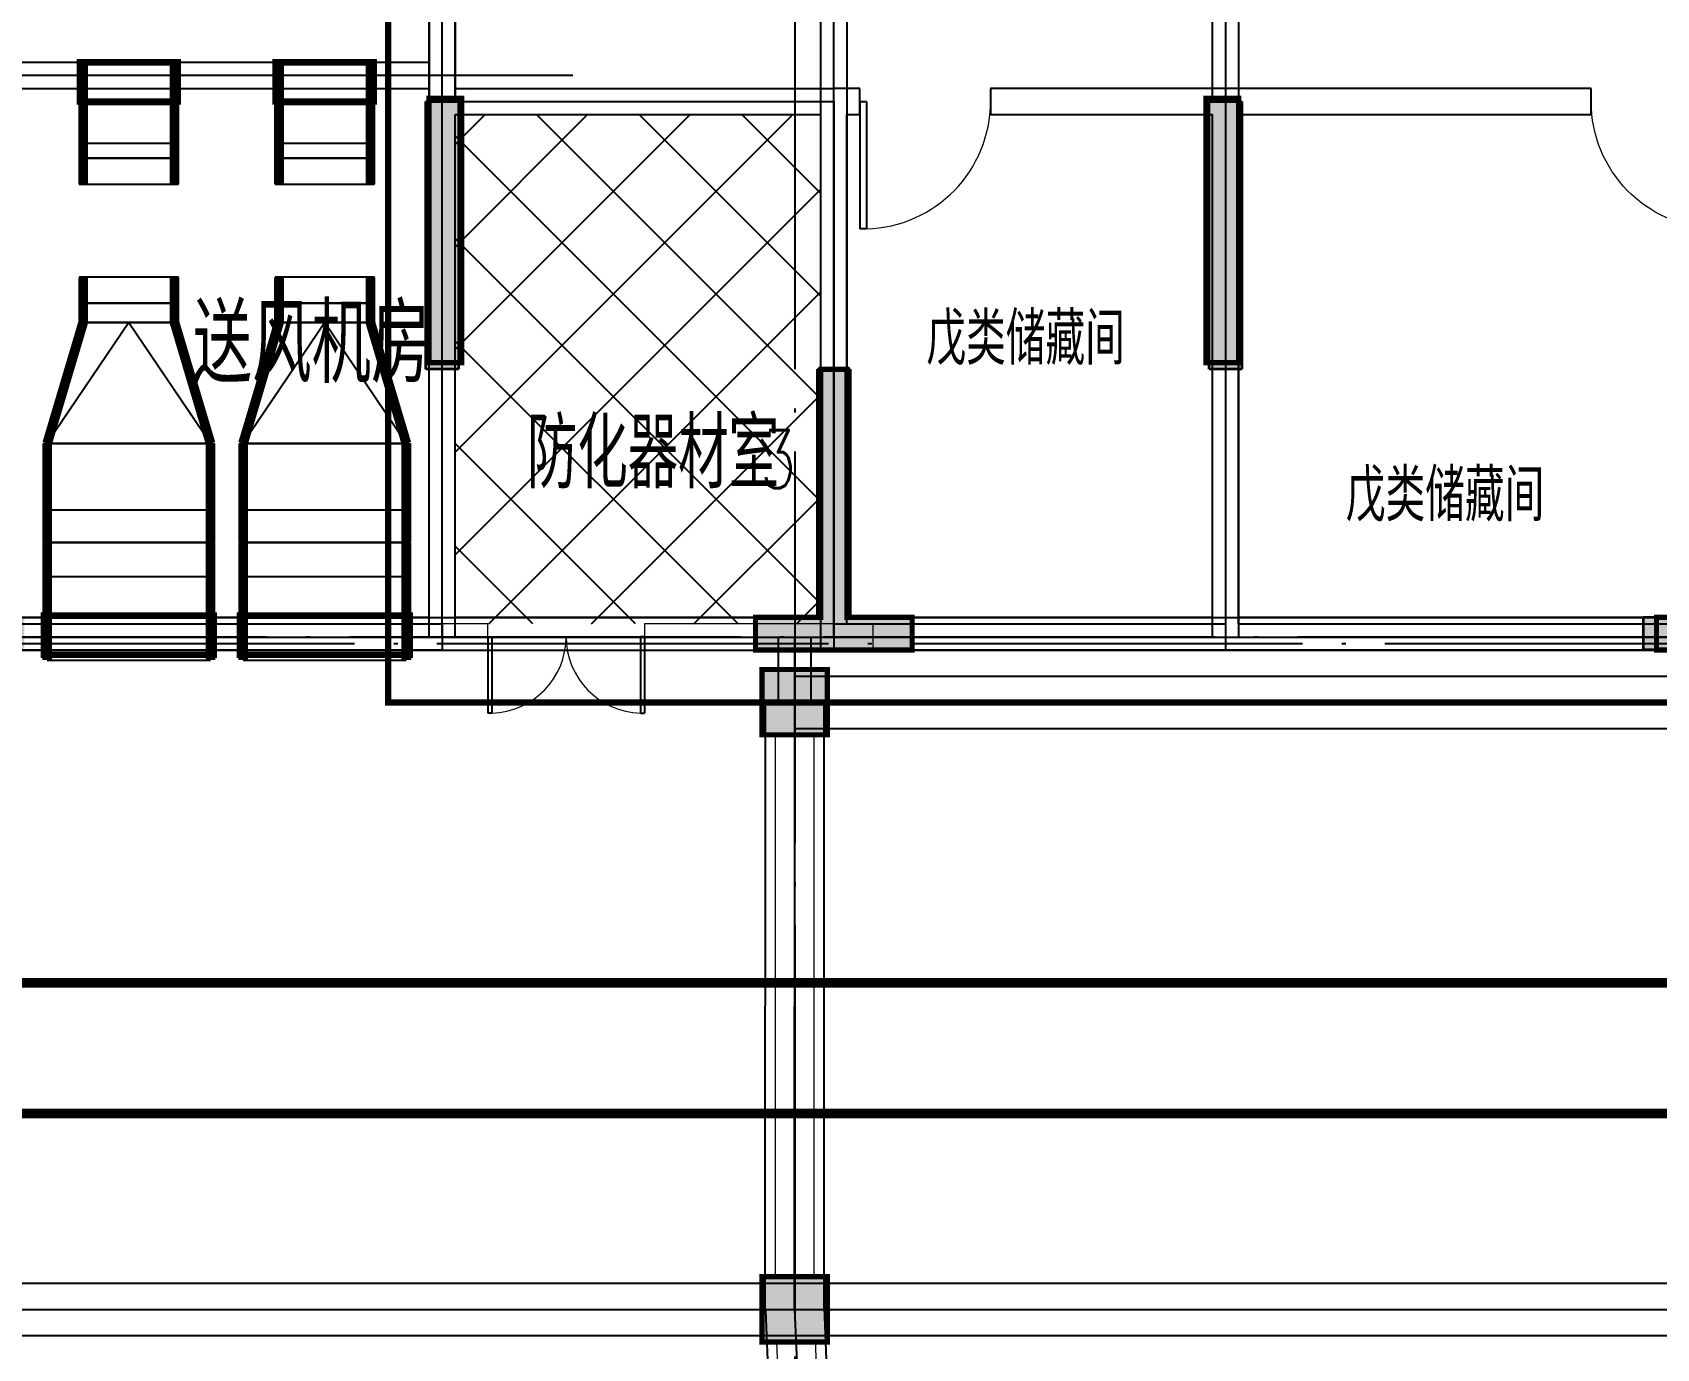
# Model space of a CAD drawing. Extents: x 290727 to 13733020, y 1731457 to 3643100.
# Drawn here: x 698425 to 710862, y 2192480 to 2202559 of the extents above; entities that cross this region are included whole.
import ezdxf

# ---------------------------------------------------------------- set-up
doc = ezdxf.new("R2010")
doc.units = 0
doc.header["$LTSCALE"] = 10
doc.header["$PDSIZE"] = 0.5
for name, pattern in [('DASH', [0.35, 0.25, -0.1]), ('DASHED', [0.75, 0.5, -0.25]), ('DOTE', [2.42, 2, -0.2, 0.02, -0.2])]:
    doc.linetypes.add(name, pattern=pattern)
doc.layers.get('0').update_dxf_attribs({"linetype": 'CONTINUOUS'})
for name, color, linetype, true_color in [('1106', 7, 'CONTINUOUS', 0x89bf5f), ('2106', 7, 'CONTINUOUS', 0x64cfcf), ('2206', 7, 'CONTINUOUS', 0x3474d4)]:
    doc.layers.add(name, color=color, linetype=linetype, true_color=true_color)
for name, color, linetype in [('BEAM_CONT', 4, 'CONTINUOUS'), ('BEAM_DASH', 144, 'DASHED'), ('COLU', 2, 'CONTINUOUS'), ('COLUMN', 9, 'CONTINUOUS'), ('DOTE', 8, 'DOTE'), ('DUCT-排烟管', 2, 'CONTINUOUS'), ('DUCT-送风法兰', 2, 'CONTINUOUS'), ('DUCT-送风管', 4, 'CONTINUOUS'), ('DUCT-送风管端线', 2, 'CONTINUOUS'), ('PUB_HATCH', 8, 'CONTINUOUS'), ('PUB_TEXT', 7, 'CONTINUOUS'), ('WALL', 255, 'CONTINUOUS'), ('WINDOW', 4, 'CONTINUOUS'), ('作业图', 4, 'CONTINUOUS'), ('回家路线', 4, 'CONTINUOUS'), ('填充', 8, 'CONTINUOUS'), ('文字', 4, 'CONTINUOUS'), ('暖通留洞', 201, 'CONTINUOUS'), ('防火分区示意线', 4, 'CONTINUOUS')]:
    doc.layers.add(name, color=color, linetype=linetype)
doc.layers.add('S_ConcWall', color=8, linetype='CONTINUOUS', lineweight=35)
doc.layers.add('X-人防$0$人防', color=210, linetype='CONTINUOUS', lineweight=20)
doc.layers.get('0').off()
doc.styles.add('_TCH_DIM', font='SIMPLEX', dxfattribs={"bigfont": 'GBCBIG'})
doc.styles.add('HNSJY', font='HNSJY-07', dxfattribs={"width": 0.8, "bigfont": 'HNSJY-HZ'})

# ---------------------------------------------------------------- blocks, each defined once
blk = doc.blocks.new('A$C55C93FC2')
at = {"layer": 'DOTE', "linetype": 'DOTE', "ltscale": 150}
for p, q in [((219334.4, 76542.4), (219334.4, 12200)), ((154884.1, 71442.4), (252290.8, 71442.4)), ((162348.6, 66342.4), (252290.8, 66342.4))]:
    blk.add_line(p, q, dxfattribs=at)
blk = doc.blocks.new('A$C682E2834')
h = blk.add_hatch(color=0)
h.dxf.hatch_style = 1
h.paths.add_polyline_path([(30400, 7900), (30600, 7900), (30600, 7500), (30800, 7500), (30800, 7900), (33000, 7899), (33000, 7500), (33200, 7500), (33200, 7900), (33200, 7900), (33200, 8099), (30600, 8100), (30400, 8100)])
edge = h.paths.add_edge_path(flags=16)
edge.add_line((11800, 7900), (11800, 7500))
h.paths.add_polyline_path([(9600, 7900), (11800, 7900)], flags=17)
h.paths.add_polyline_path([(21425, 250), (21600, 250), (21600, 0), (21175, 0), (21000, 0), (21000, 250), (21175, 250), (21175, 2150), (21425, 2150)])
h.paths.add_polyline_path([(42350, 2149), (42600, 2149), (42600, 0), (42200, 0), (42200, 250), (42350, 250)])
h.paths.add_polyline_path([(42600, 3549), (42350, 3549), (42350, 5450), (42200, 5450), (42200, 5700), (42600, 5700)])
h.paths.add_polyline_path([(40700, 10549), (40700, 10799), (41300, 10799), (41300, 8649), (41050, 8649), (41050, 10549)])
h.paths.add_polyline_path([(39150, 5450), (39150, 5700), (41050, 5700), (41050, 6099), (41300, 6099), (41300, 5450)])
h.paths.add_polyline_path([(35100, 12949), (35100, 13199), (35400, 13199), (35400, 10799), (35800, 10799), (35800, 10549), (35150, 10549), (35150, 12949)])
h.paths.add_polyline_path([(28700, 13200), (28700, 12950), (28650, 12950), (28650, 10550), (28000, 10550), (28000, 10800), (28400, 10800), (28400, 13200)])
h.paths.add_polyline_path([(22750, 8650), (22500, 8650), (22500, 10800), (23100, 10800), (23100, 10550), (22750, 10550)])
h.paths.add_polyline_path([(24650, 5700), (24650, 5450), (22500, 5450), (22500, 6050), (22750, 6050), (22750, 5700)])
h.paths.add_polyline_path([(25700, 250), (25700, 0), (24800, 0), (24800, 2150), (25050, 2150), (25050, 250)])
h.paths.add_polyline_path([(32024, 0), (31300, 0), (31300, 250), (31774, 250), (31775, 2150), (32025, 2150), (32024, 250), (32500, 250), (32500, 0)])
h.paths.add_polyline_path([(29000, 5700), (29000, 5500), (28400, 5500), (28400, 7250), (28600, 7250), (28600, 5700)])
h.paths.add_polyline_path([(34800, 5500), (34800, 5700), (35200, 5700), (35200, 7249), (35400, 7249), (35400, 5500)])
h.paths.add_polyline_path([(30000, 12950), (30000, 13200), (30600, 13200), (30600, 9400), (30400, 9400), (30400, 12950)])
h.paths.add_polyline_path([(33200, 9399), (33400, 9399), (33400, 12949), (33800, 12949), (33800, 13199), (33200, 13199)])
h.paths.add_polyline_path([(38100, 0), (38100, 250), (38750, 250), (38750, 2149), (39000, 2149), (39000, 0)])
h.paths.add_polyline_path([(35025, 2149), (34775, 2149), (34775, 4199), (35025, 4199)])
h.paths.add_polyline_path([(29025, 2150), (28775, 2150), (28775, 4200), (29025, 4200)])
h.paths.add_polyline_path([(1900, 10800), (1900, 10550), (1550, 10550), (1550, 8650), (1300, 8650), (1300, 10800)])
h.paths.add_polyline_path([(3450, 5700), (3450, 5450), (1300, 5450), (1300, 6100), (1550, 6100), (1550, 5700)])
h.paths.add_polyline_path([(20100, 8650), (19850, 8650), (19850, 10550), (19500, 10550), (19500, 10800), (20100, 10800)])
h.paths.add_polyline_path([(13900, 12950), (13900, 13200), (14200, 13200), (14200, 10800), (14600, 10800), (14600, 10550), (13950, 10550), (13950, 12950)])
h.paths.add_polyline_path([(7500, 13200), (7500, 12950), (7450, 12950), (7450, 10550), (6800, 10550), (6800, 10800), (7200, 10800), (7200, 13200)])
h.paths.add_polyline_path([(17950, 5450), (17950, 5700), (19850, 5700), (19850, 6050), (20100, 6050), (20100, 5450)])
h.paths.add_polyline_path([(16900, 0), (16900, 250), (17550, 250), (17550, 2150), (17800, 2150), (17800, 0)])
h.paths.add_polyline_path([(10575, 0), (10100, 0), (10100, 250), (10575, 250), (10575, 2150), (10825, 2150), (10825, 250), (11300, 250), (11300, 0)])
h.paths.add_polyline_path([(400, 5700), (400, 5450), (250, 5450), (250, 3550), (0, 3550), (0, 5700)])
h.paths.add_polyline_path([(400, 250), (400, 0), (0, 0), (0, 2150), (250, 2150), (250, 250)])
h.paths.add_polyline_path([(13600, 5500), (13600, 5700), (14000, 5700), (14000, 7250), (14200, 7250), (14200, 5500)])
h.paths.add_polyline_path([(7800, 5700), (7800, 5500), (7200, 5500), (7200, 7250), (7400, 7250), (7400, 5700)])
h.paths.add_polyline_path([(12600, 13200), (12600, 12950), (12200, 12950), (12200, 9400), (12000, 9400), (12000, 13200)])
h.paths.add_polyline_path([(9200, 9400), (9200, 12950), (8800, 12950), (8800, 13200), (9400, 13200), (9400, 9400)])
h.paths.add_polyline_path([(4500, 250), (4500, 0), (3600, 0), (3600, 2150), (3850, 2150), (3850, 250)])
h.paths.add_polyline_path([(7825, 2150), (7575, 2150), (7575, 4200), (7825, 4200)])
h.paths.add_polyline_path([(13825, 2150), (13575, 2150), (13575, 4200), (13825, 4200)])
edge = h.paths.add_edge_path()
edge.add_line((12000, 8100), (12200, 8100))
edge.add_line((12200, 8100), (12200, 7900))
edge.add_line((12200, 7900), (12000, 7900))
edge.add_line((9400, 8100), (9200, 8100))
edge.add_line((9200, 8100), (9200, 7900))
edge.add_line((9200, 7900), (9400, 7900))
edge.add_line((9400, 7900), (9400, 7500))
edge.add_line((9400, 7500), (9600, 7500))
edge.add_line((9600, 7500), (9600, 7900))
edge.add_line((12000, 8100), (9400, 8100))
edge.add_line((11800, 7500), (12000, 7500))
edge.add_line((12000, 7500), (12000, 7900))
at = {"layer": 'S_ConcWall', "color": 0, "lineweight": 35, "ltscale": 1}
for p, q in [((7575, 2150), (7575, 4200)), ((7575, 4200), (7825, 4200)), ((7825, 4200), (7825, 2150)), ((13575, 2150), (13575, 4200)), ((13575, 4200), (13825, 4200)), ((13825, 4200), (13825, 2150)), ((7825, 2150), (7575, 2150)), ((10575, 250), (10575, 2150)), ((10575, 2150), (10825, 2150)), ((10825, 2150), (10825, 250)), ((13825, 2150), (13575, 2150)), ((10100, 0), (10100, 250)), ((10100, 250), (10575, 250)), ((10825, 250), (11300, 250)), ((11300, 250), (11300, 0)), ((16900, 250), (17550, 250)), ((16900, 0), (16900, 250)), ((10575, 0), (10100, 0)), ((11300, 0), (10575, 0)), ((17800, 0), (16900, 0))]:
    blk.add_line(p, q, dxfattribs=at)
blk = doc.blocks.new('$DorLib2D$00000001')
for p, q in [((0.45, 0.975), (0.5, 0.975)), ((0.45, 0), (0.45, 0.975)), ((0.5, 0), (0.5, 0.975)), ((0.5, 0), (0.45, 0))]:
    blk.add_line(p, q)
at = {"lineweight": 13}
blk.add_arc((0.475, 0), 0.975, 91.4693, 180, dxfattribs=at)
blk = doc.blocks.new('_FZH')
blk.add_lwpolyline([(-0.5, -0.5), (0.5, -0.5), (0.5, 0.5), (-0.5, 0.5)], close=True)
at = {"layer": 'PUB_HATCH'}
blk.add_solid([(-0.5, -0.5), (0.5, -0.5), (-0.5, 0.5), (0.5, 0.5)], dxfattribs=at)
blk = doc.blocks.new('X-人防$0$$DorLib2D$00000002')
for p, q in [((-0.5, 0), (-0.5, 0.4875)), ((-0.475, 0.4875), (-0.5, 0.4875)), ((-0.475, 0), (-0.475, 0.4875)), ((0.475, 0), (0.475, 0.4875)), ((0.475, 0.4875), (0.5, 0.4875)), ((0.5, 0), (0.5, 0.4875)), ((-0.5, 0), (-0.475, 0)), ((0.5, 0), (0.475, 0))]:
    blk.add_line(p, q)
at = {"lineweight": 13}
for centre, start, end in [((-0.4875, 0), 0, 88.53072), ((0.4875, 0), 91.46928, 180)]:
    blk.add_arc(centre, 0.4875, start, end, dxfattribs=at)
blk = doc.blocks.new('车库建筑作业图')
at = {"layer": '填充', "linetype": 'Continuous'}
h = blk.add_hatch(dxfattribs=at)
h.set_pattern_fill('ANSI37', color=256, scale=350, style=0)
h.set_pattern_definition([(45, (0, 0), (-392.8862, 392.8862), []), (135, (0, 0), (-392.8862, -392.8862), [])])
h.paths.add_polyline_path([(704462, 2201930), (701662, 2201930), (701662, 2198030), (704462, 2198030)])
at = {"layer": 'DOTE', "linetype": 'Continuous', "ltscale": 150}
blk.add_line((702562, 2202230), (691508, 2202230), dxfattribs=at)
at = {"layer": 'DOTE', "ltscale": 150}
blk.add_line((689962, 2197930), (740362, 2197930), dxfattribs=at)
at = {"layer": 'WALL', "linetype": 'Continuous'}
for p, q in [((701662, 2203530), (701662, 2202130)), ((701662, 2203530), (701662, 2202231)), ((701462, 2203330), (701462, 2202030)), ((701462, 2203330), (701462, 2202330)), ((701462, 2202330), (696963, 2202330)), ((701662, 2202231), (701662, 2202030)), ((696963, 2202130), (701462, 2202130)), ((701462, 2202130), (701462, 2202030)), ((701662, 2202030), (701462, 2202030)), ((697963, 2198030), (701562, 2198030)), ((701562, 2198030), (701562, 2197830)), ((697713, 2197830), (701562, 2197830))]:
    blk.add_line(p, q, dxfattribs=at)
at = {"layer": 'WALL'}
for p, q in [((701662, 2202130), (704562, 2202130)), ((704762, 2202130), (704562, 2202130)), ((704762, 2201930), (704762, 2202130)), ((707562, 2202130), (705762, 2202130)), ((705762, 2202130), (705762, 2201930)), ((710362, 2202130), (707562, 2202130)), ((710362, 2201930), (710362, 2202130)), ((701462, 2197930), (701462, 2202030)), ((701662, 2197930), (701662, 2201930)), ((701662, 2201930), (704462, 2201930)), ((704462, 2197830), (704462, 2201930)), ((704662, 2198030), (704662, 2201930)), ((704662, 2201930), (704762, 2201930)), ((705762, 2201930), (707462, 2201930)), ((707462, 2198030), (707462, 2201930)), ((707662, 2198030), (707662, 2201930)), ((707662, 2201930), (710362, 2201930)), ((704562, 2198030), (707562, 2198030)), ((704562, 2198030), (704562, 2197830)), ((704662, 2198030), (707462, 2198030)), ((707562, 2198030), (707562, 2197830)), ((707662, 2198030), (711462, 2198030)), ((701462, 2197930), (701662, 2197930)), ((704462, 2197830), (707562, 2197830)), ((704562, 2197830), (707562, 2197830)), ((707562, 2197830), (711562, 2197830))]:
    blk.add_line(p, q, dxfattribs=at)
at = {"layer": 'X-人防$0$人防', "color": 6, "linetype": 'Continuous'}
for p, q in [((701912, 2198031), (701562, 2198031)), ((701562, 2198031), (701562, 2197831)), ((701912, 2197831), (701912, 2198031)), ((704862, 2198031), (703112, 2198031)), ((703112, 2198031), (703112, 2197831)), ((704862, 2197831), (704862, 2198031)), ((701562, 2197831), (701912, 2197831)), ((703112, 2197831), (704862, 2197831))]:
    blk.add_line(p, q, dxfattribs=at)
at = {"layer": '回家路线', "linetype": 'Continuous', "flags": 128}
blk.add_lwpolyline([(701562, 2202030), (704562, 2202030), (704562, 2197830), (715162, 2197830), (715162, 2202030), (718762, 2202030), (718762, 2197830)], dxfattribs=at)
at = {"layer": '防火分区示意线', "color": 5, "linetype": 'DASH', "ltscale": 300, "const_width": 50, "elevation": -2}
blk.add_lwpolyline([(716687, 2237178), (716687, 2213718), (718511, 2213718), (718511, 2211278), (716687, 2211278), (716687, 2210928), (716687, 2208928), (706349, 2208928), (706349, 2210254), (706349, 2211328), (703149, 2211328), (702174, 2211328), (700549, 2211328), (700549, 2208928), (693949, 2208928), (693949, 2203028), (701149, 2203028), (701149, 2197428), (725523, 2197428), (725523, 2196128), (720199, 2196128), (720199, 2191679)], dxfattribs=at)
at = {"color": 8}
blk.add_blockref('A$C682E2834', (693862, 2197830), dxfattribs=at)
at = {"layer": 'COLUMN', "linetype": 'Continuous', "xscale": 500, "yscale": 500, "zscale": 500, "rotation": 270}
for p in [(704263, 2197430), (704263, 2192780)]:
    blk.add_blockref('_FZH', p, dxfattribs=at)
at = {"layer": 'WINDOW', "yscale": 1000, "rotation": 180}
for p, xscale, zscale in [((705262, 2202030), 1000, -1000), ((710862, 2202030), -1000, 1000)]:
    blk.add_blockref('$DorLib2D$00000001', p, dxfattribs=dict(at, xscale=xscale, zscale=zscale))
at = {"layer": 'WINDOW', "color": 7, "xscale": 1200, "yscale": 1200, "zscale": -1200, "rotation": 180.0018541666425}
blk.add_blockref('X-人防$0$$DorLib2D$00000002', (702512, 2197931), dxfattribs=at)
at = {"layer": '文字', "linetype": 'Continuous'}
blk.add_blockref('A$C55C93FC2', (484928, 2126437), dxfattribs=at)
at = {"layer": 'PUB_TEXT'}
for s, height, style, width, p in [('戊类储藏间', 400, 'HNSJY', 0.8, (705271, 2200014)), ('3', 446, '_TCH_DIM', 0.705882, (704000, 2199068)), ('戊类储藏间', 400, 'HNSJY', 0.8, (708483, 2198815))]:
    blk.add_text(s, height=height, dxfattribs=dict(at, style=style, width=width)).set_placement(p)
at = {"layer": 'PUB_TEXT', "style": '_TCH_DIM'}
blk.add_text('防化器材室', height=536.2, dxfattribs=at).set_placement((702212, 2199068))
at = {"layer": '文字', "linetype": 'Continuous', "style": 'HNSJY', "width": 0.8}
blk.add_text('送风机房', height=600, dxfattribs=at).set_placement((699650, 2199875))
blk = doc.blocks.new('人防-l')
at = {"layer": '2106'}
for points in [[(856405, -935684), (855905, -935684), (855905, -936184), (856405, -936184)], [(856404, -940334), (855904, -940334), (855904, -940834), (856404, -940834)]]:
    blk.add_hatch(color=0, dxfattribs=at).paths.add_polyline_path(points)
at = {"color": 0}
for p, q in [((853455, -931309), (853455, -929934)), ((856455, -933384), (856455, -929934)), ((859455, -931309), (859455, -929934)), ((853455, -933334), (853455, -931309)), ((859455, -933334), (859455, -931309)), ((853455, -935434), (853455, -933334)), ((856455, -935434), (856455, -933384)), ((859455, -935434), (859455, -933334)), ((850155, -935434), (853455, -935434)), ((853455, -935434), (855855, -935434)), ((855855, -935434), (856155, -935434)), ((856155, -935434), (856455, -935434)), ((856155, -935934), (856155, -935434)), ((856455, -935434), (857055, -935434)), ((857055, -935434), (859455, -935434)), ((859455, -935434), (862755, -935434)), ((862755, -935434), (863455, -935434)), ((856154, -940584), (856155, -935934)), ((856155, -935934), (863954, -935934)), ((848254, -940584), (856154, -940584)), ((856154, -940584), (863954, -940584)), ((856154, -940584), (856404, -946584))]:
    blk.add_line(p, q, dxfattribs=at)
for p in [(853455, -931309), (859455, -931309), (853455, -933334), (856455, -933384), (859455, -933334), (853455, -935434), (855855, -935434), (856155, -935434), (856455, -935434), (857055, -935434), (859455, -935434), (862755, -935434), (856155, -935934), (856154, -940584)]:
    blk.add_point(p, dxfattribs=at)
at = {"layer": '1106', "color": 0}
for p, q in [((853355, -933334), (853355, -931309)), ((853605, -933334), (853605, -931309)), ((859305, -933334), (859305, -931309)), ((859555, -933334), (859555, -931309)), ((856355, -935284), (856355, -933384)), ((856555, -935284), (856555, -933384)), ((855855, -935284), (856155, -935284)), ((856155, -935284), (856355, -935284)), ((856555, -935284), (857055, -935284)), ((862755, -935284), (863355, -935284)), ((855855, -935534), (856155, -935534)), ((856155, -935534), (856455, -935534)), ((856455, -935534), (857055, -935534)), ((862755, -935534), (863555, -935534))]:
    blk.add_line(p, q, dxfattribs=at)
at = {"layer": '2106', "color": 0, "linetype": 'Continuous'}
for points in [[(856405, -935684), (855905, -935684), (855905, -936184), (856405, -936184)], [(856404, -940334), (855904, -940334), (855904, -940834), (856404, -940834)]]:
    blk.add_lwpolyline(points, close=True, dxfattribs=at)
at = {"layer": '2206', "color": 0}
for p, q in [((853355, -931309), (853355, -929934)), ((853355, -931309), (853355, -929934)), ((853555, -931309), (853555, -929934)), ((856355, -933384), (856355, -929934)), ((856355, -933384), (856355, -929934)), ((856555, -933384), (856555, -929934)), ((859355, -931309), (859355, -929934)), ((859355, -931309), (859355, -929934)), ((859555, -931309), (859555, -929934)), ((853355, -935434), (853355, -933334)), ((853355, -935434), (853355, -933334)), ((853555, -935434), (853555, -933334)), ((859355, -935434), (859355, -933334)), ((859355, -935434), (859355, -933334)), ((859555, -935434), (859555, -933334)), ((850155, -935284), (853455, -935284)), ((850155, -935284), (853455, -935284)), ((853455, -935284), (855855, -935284)), ((853455, -935284), (855855, -935284)), ((857055, -935284), (859455, -935284)), ((857055, -935284), (859455, -935284)), ((859455, -935284), (862755, -935284)), ((859455, -935284), (862755, -935284)), ((850155, -935534), (853455, -935534)), ((853455, -935534), (855855, -935534)), ((856030, -935934), (856030, -935434)), ((856030, -935934), (856030, -935434)), ((856280, -935934), (856280, -935434)), ((857055, -935534), (859455, -935534)), ((859455, -935534), (862755, -935534)), ((856155, -935734), (863954, -935734)), ((856155, -935734), (863954, -935734)), ((855929, -940584), (855930, -935934)), ((855929, -940584), (855930, -935934)), ((856379, -940584), (856380, -935934)), ((856155, -936134), (863954, -936134)), ((848254, -940384), (856154, -940384)), ((848254, -940384), (856154, -940384)), ((856154, -940384), (863954, -940384)), ((856154, -940384), (863954, -940384)), ((855930, -940593), (856180, -946593)), ((856379, -940574), (856629, -946574)), ((856379, -940574), (856629, -946574)), ((848254, -940784), (856154, -940784)), ((856154, -940784), (863954, -940784))]:
    blk.add_line(p, q, dxfattribs=at)
blk = doc.blocks.new('A$C7FBF512A')
at = {"layer": 'DUCT-排烟管', "color": 0, "linetype": 'Continuous', "const_width": 75}
for points in [[(208325, -71149), (181153, -71149)], [(181153, -72149), (208325, -72149)]]:
    blk.add_lwpolyline(points, dxfattribs=at)
at = {"layer": 'DUCT-送风法兰', "color": 0}
for p, q in [((193969, -64100), (193209, -64100)), ((195469, -64100), (194709, -64100)), ((193969, -64419), (193209, -64419)), ((195469, -64419), (194709, -64419)), ((193969, -64719), (193209, -64719)), ((195469, -64719), (194709, -64719)), ((193969, -64833), (193209, -64833)), ((195469, -64833), (194709, -64833)), ((193969, -65033), (193209, -65033)), ((195469, -65033), (194709, -65033))]:
    blk.add_line(p, q, dxfattribs=at)
at = {"layer": 'DUCT-送风法兰', "color": 0, "linetype": 'Continuous'}
for p, q in [((193969, -64833), (193209, -64833)), ((195469, -64833), (194709, -64833)), ((193209, -65944), (193969, -65944)), ((194709, -65944), (195469, -65944)), ((193209, -66091), (193969, -66091)), ((194709, -66091), (195469, -66091)), ((192934, -67017), (194244, -67017)), ((194434, -67017), (195744, -67017)), ((192934, -67526), (194244, -67526)), ((194434, -67526), (195744, -67526)), ((192934, -67776), (194244, -67776)), ((194434, -67776), (195744, -67776))]:
    blk.add_line(p, q, dxfattribs=at)
at = {"layer": 'DUCT-送风法兰', "color": 0, "linetype": 'ByBlock'}
for p, q in [((193969, -65743), (193209, -65743)), ((195469, -65743), (194709, -65743)), ((193209, -65944), (193969, -65944)), ((194709, -65944), (195469, -65944))]:
    blk.add_line(p, q, dxfattribs=at)
at = {"layer": 'DUCT-送风管', "color": 0, "linetype": 'Continuous'}
for p, q in [((193589, -66091), (192964, -67016)), ((193589, -66091), (194214, -67016)), ((195089, -66091), (194464, -67016)), ((195089, -66091), (195714, -67016))]:
    blk.add_line(p, q, dxfattribs=at)
at = {"layer": 'DUCT-送风管', "color": 0, "const_width": 75}
for points in [[(193239, -64100), (193239, -64419)], [(193939, -64419), (193939, -64100)], [(194739, -64100), (194739, -64419)], [(195439, -64419), (195439, -64100)], [(193239, -64719), (193239, -64419)], [(193939, -64419), (193939, -64719)], [(194739, -64719), (194739, -64419)], [(195439, -64419), (195439, -64719)], [(193239, -64719), (193239, -64833)], [(193239, -65033), (193239, -64833)], [(193939, -64833), (193939, -64719)], [(193939, -64833), (193939, -65033)], [(194739, -64719), (194739, -64833)], [(194739, -65033), (194739, -64833)], [(195439, -64833), (195439, -64719)], [(195439, -64833), (195439, -65033)], [(192964, -67776), (192964, -67526)], [(194214, -67526), (194214, -67776)], [(194464, -67776), (194464, -67526)], [(195714, -67526), (195714, -67776)], [(192964, -68336), (192964, -68036)], [(194214, -68036), (194214, -68336)], [(194464, -68336), (194464, -68036)], [(195714, -68036), (195714, -68336)]]:
    blk.add_lwpolyline(points, dxfattribs=at)
at = {"layer": 'DUCT-送风管', "color": 0, "linetype": 'ByBlock', "const_width": 75}
for points in [[(193239, -65944), (193239, -65744)], [(193939, -65744), (193939, -65944)], [(194739, -65944), (194739, -65744)], [(195439, -65744), (195439, -65944)], [(193239, -65944), (193239, -66091)], [(193939, -66091), (193939, -65944)], [(194739, -65944), (194739, -66091)], [(195439, -66091), (195439, -65944)], [(192964, -67017), (192964, -67526)], [(194214, -67526), (194214, -67017)], [(194464, -67017), (194464, -67526)], [(195714, -67526), (195714, -67017)], [(192964, -67777), (192964, -68036)], [(194214, -68036), (194214, -67777)], [(194464, -67777), (194464, -68036)], [(195714, -68036), (195714, -67777)]]:
    blk.add_lwpolyline(points, dxfattribs=at)
at = {"layer": 'DUCT-送风管', "color": 0, "linetype": 'Continuous', "const_width": 75}
for points in [[(193239, -66091), (192964, -67016)], [(193939, -66091), (194214, -67016)], [(194739, -66091), (194464, -67016)], [(195439, -66091), (195714, -67016)], [(192964, -68336), (192964, -68677)], [(194214, -68677), (194214, -68336)], [(194464, -68336), (194464, -68677)], [(195714, -68677), (195714, -68336)]]:
    blk.add_lwpolyline(points, dxfattribs=at)
at = {"layer": 'DUCT-送风管端线', "color": 0}
for p, q in [((193939, -64100), (193239, -64100)), ((195439, -64100), (194739, -64100)), ((193939, -64419), (193239, -64419)), ((193239, -64419), (193939, -64419)), ((195439, -64419), (194739, -64419)), ((194739, -64419), (195439, -64419)), ((193939, -64719), (193239, -64719)), ((193939, -64719), (193239, -64719)), ((195439, -64719), (194739, -64719)), ((195439, -64719), (194739, -64719)), ((193939, -64833), (193239, -64833)), ((193239, -64833), (193939, -64833)), ((195439, -64833), (194739, -64833)), ((194739, -64833), (195439, -64833)), ((193939, -65033), (193239, -65033)), ((195439, -65033), (194739, -65033)), ((192964, -67526), (194214, -67526)), ((194464, -67526), (195714, -67526)), ((192964, -67776), (194214, -67776)), ((194464, -67776), (195714, -67776)), ((192964, -68036), (194214, -68036)), ((194464, -68036), (195714, -68036)), ((192964, -68336), (194214, -68336)), ((194464, -68336), (195714, -68336))]:
    blk.add_line(p, q, dxfattribs=at)
at = {"layer": 'DUCT-送风管端线', "color": 0, "linetype": 'ByBlock'}
for p, q in [((193939, -65744), (193239, -65744)), ((195439, -65744), (194739, -65744)), ((193939, -65944), (193239, -65944)), ((193939, -65944), (193239, -65944)), ((195439, -65944), (194739, -65944)), ((195439, -65944), (194739, -65944)), ((193239, -66091), (193939, -66091)), ((194739, -66091), (195439, -66091)), ((194214, -67017), (192964, -67017)), ((195714, -67017), (194464, -67017)), ((192964, -67526), (194214, -67526)), ((194464, -67526), (195714, -67526)), ((194214, -67777), (192964, -67777)), ((195714, -67777), (194464, -67777)), ((192964, -68036), (194214, -68036)), ((194464, -68036), (195714, -68036))]:
    blk.add_line(p, q, dxfattribs=at)
at = {"layer": 'DUCT-送风管端线', "color": 0, "linetype": 'Continuous'}
for p, q in [((193939, -66091), (193239, -66091)), ((195439, -66091), (194739, -66091)), ((192964, -67016), (194214, -67016)), ((194464, -67016), (195714, -67016)), ((194214, -68336), (192964, -68336)), ((195714, -68336), (194464, -68336)), ((192964, -68677), (194214, -68677)), ((194464, -68677), (195714, -68677))]:
    blk.add_line(p, q, dxfattribs=at)
at = {"layer": '暖通留洞', "color": 0, "lineweight": 0, "const_width": 50}
for points, elevation in [([(193214, -64399), (193964, -64399), (193964, -64099), (193214, -64099)], -9000), ([(194714, -64399), (195464, -64399), (195464, -64099), (194714, -64099)], -9000), ([(192939, -68636), (194239, -68636), (194239, -68336), (192939, -68336)], -3000), ([(194439, -68636), (195739, -68636), (195739, -68336), (194439, -68336)], -3000)]:
    blk.add_lwpolyline(points, close=True, dxfattribs=dict(at, elevation=elevation))
blk = doc.blocks.new('梁图-10.22')
at = {"color": 0}
blk.add_lwpolyline([(-1416874, 242058), (-1374274, 242056), (-1374274, 247758), (-1375574, 247758), (-1375574, 252857), (-1381474, 252857), (-1381474, 255257), (-1388473, 255258), (-1388474, 252858), (-1402674, 252858), (-1402674, 255258), (-1409674, 255258), (-1409674, 252858), (-1415574, 252858), (-1415574, 247760), (-1416874, 247760), (-1416874, 242060)], dxfattribs=at)
at = {"layer": 'BEAM_CONT', "color": 0, "lineweight": 18}
blk.add_line((-1406614, 236758), (-1406383, 231208), dxfattribs=at)
at = {"layer": 'BEAM_DASH', "color": 0, "lineweight": 18}
for p, q in [((-1409274, 247558), (-1409274, 246283)), ((-1409074, 246283), (-1409074, 247558)), ((-1406274, 247558), (-1406274, 244208)), ((-1406074, 244208), (-1406074, 247558)), ((-1403274, 247558), (-1403274, 246283)), ((-1403074, 246283), (-1403074, 247558)), ((-1409274, 244258), (-1409274, 242308)), ((-1409074, 242308), (-1409074, 244258)), ((-1403274, 244258), (-1403274, 242308)), ((-1403074, 242308), (-1403074, 244258)), ((-1409274, 242308), (-1412474, 242308)), ((-1406774, 242308), (-1409074, 242308)), ((-1403274, 242308), (-1405574, 242308)), ((-1399874, 242308), (-1403074, 242308)), ((-1412474, 242058), (-1409174, 242058)), ((-1409174, 242058), (-1406774, 242058)), ((-1406599, 242058), (-1406599, 241908)), ((-1406349, 241908), (-1406349, 242058)), ((-1405574, 242058), (-1403174, 242058)), ((-1403174, 242058), (-1399874, 242058)), ((-1398924, 241858), (-1406224, 241858)), ((-1406224, 241458), (-1398924, 241458)), ((-1406624, 241408), (-1406624, 237258)), ((-1406324, 237258), (-1406324, 241408)), ((-1406724, 237208), (-1414124, 237208)), ((-1398924, 237208), (-1406224, 237208)), ((-1414124, 236808), (-1406724, 236808)), ((-1406082, 231208), (-1406314, 236758)), ((-1406224, 236808), (-1398924, 236808))]:
    blk.add_line(p, q, dxfattribs=at)
at = {"layer": 'COLU', "color": 0, "const_width": 40}
for points in [[(-1406224, 241908), (-1406724, 241908), (-1406724, 241408), (-1406224, 241408)], [(-1406224, 237258), (-1406724, 237258), (-1406724, 236758), (-1406224, 236758)]]:
    blk.add_lwpolyline(points, close=True, dxfattribs=at)
at = {"layer": 'WALL', "color": 0, "const_width": 40}
for points in [[(-1409024, 244258), (-1409024, 246283), (-1409274, 246283), (-1409274, 244258)], [(-1403074, 244258), (-1403074, 246283), (-1403324, 246283), (-1403324, 244258)], [(-1406074, 242308), (-1406074, 244208), (-1406274, 244208), (-1406274, 242308), (-1406774, 242308), (-1406774, 242058), (-1405574, 242058), (-1405574, 242308)], [(-1399074, 242058), (-1399074, 244158), (-1399274, 244158), (-1399274, 242308), (-1399874, 242308), (-1399874, 242058)]]:
    blk.add_lwpolyline(points, close=True, dxfattribs=at)

msp = doc.modelspace()

# ---------------------------------------------------------------- block references
at = {"layer": '作业图', "color": 8, "linetype": 'ByBlock', "extrusion": (8.37508e-20, 6.90696e-07, 1)}
msp.add_blockref('梁图-10.22', (2110736, 1955772, 0), dxfattribs=at)
at = {"layer": '作业图', "linetype": 'Continuous'}
msp.add_blockref('车库建筑作业图', (0, 0), dxfattribs=at)
at = {"layer": '作业图', "color": 8, "linetype": 'ByBlock'}
msp.add_blockref('人防-l', (-151892, 3133363), dxfattribs=at)
at = {"layer": '文字', "color": 8}
msp.add_blockref('A$C7FBF512A', (505574, 2266429), dxfattribs=at)

doc.saveas('drawing.dxf')
